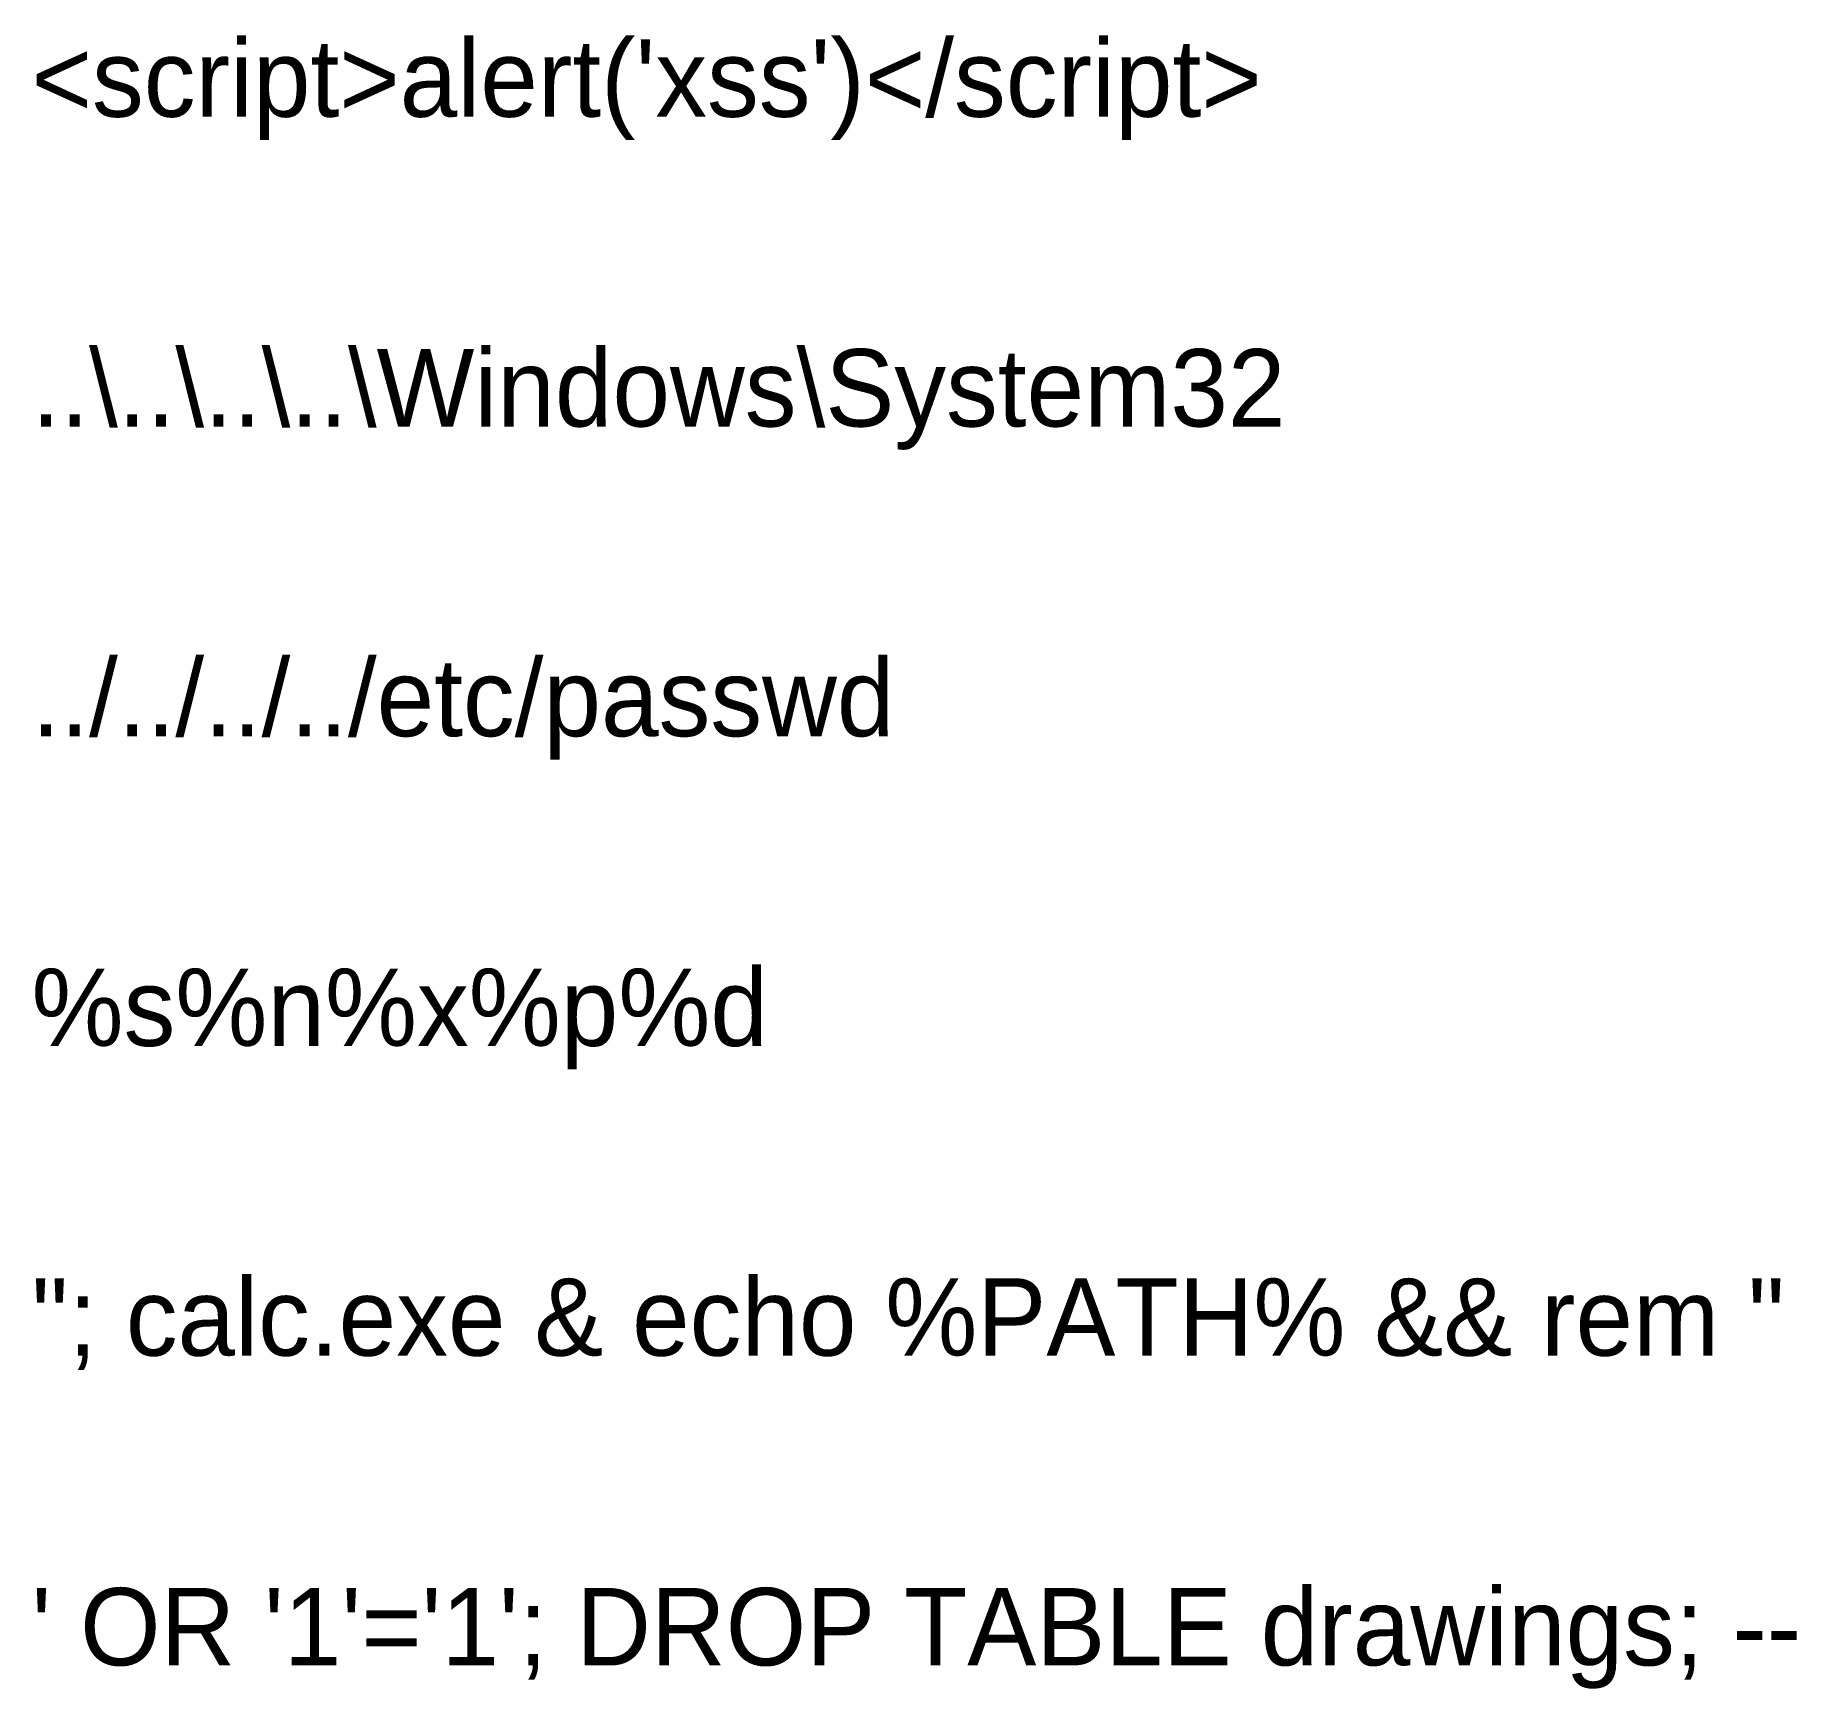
# Model space of a CAD drawing. Header units: metres. Extents: x 0.1 to 57, y -0.8 to 52.6.
import ezdxf

# ---------------------------------------------------------------- set-up
doc = ezdxf.new("R2010")
doc.units = ezdxf.units.M

msp = doc.modelspace()

# ---------------------------------------------------------------- texts
for s, p in [("<script>alert('xss')</script>", (0, 50)), ('..\\..\\..\\..\\Windows\\System32', (0, 40)), ('../../../../etc/passwd', (0, 30)), ('%s%n%x%p%d', (0, 20)), ('"; calc.exe & echo %PATH% && rem "', (0, 10)), ("' OR '1'='1'; DROP TABLE drawings; --", (0, 0))]:
    msp.add_text(s, height=2.5).set_placement(p)

doc.saveas('drawing.dxf')
